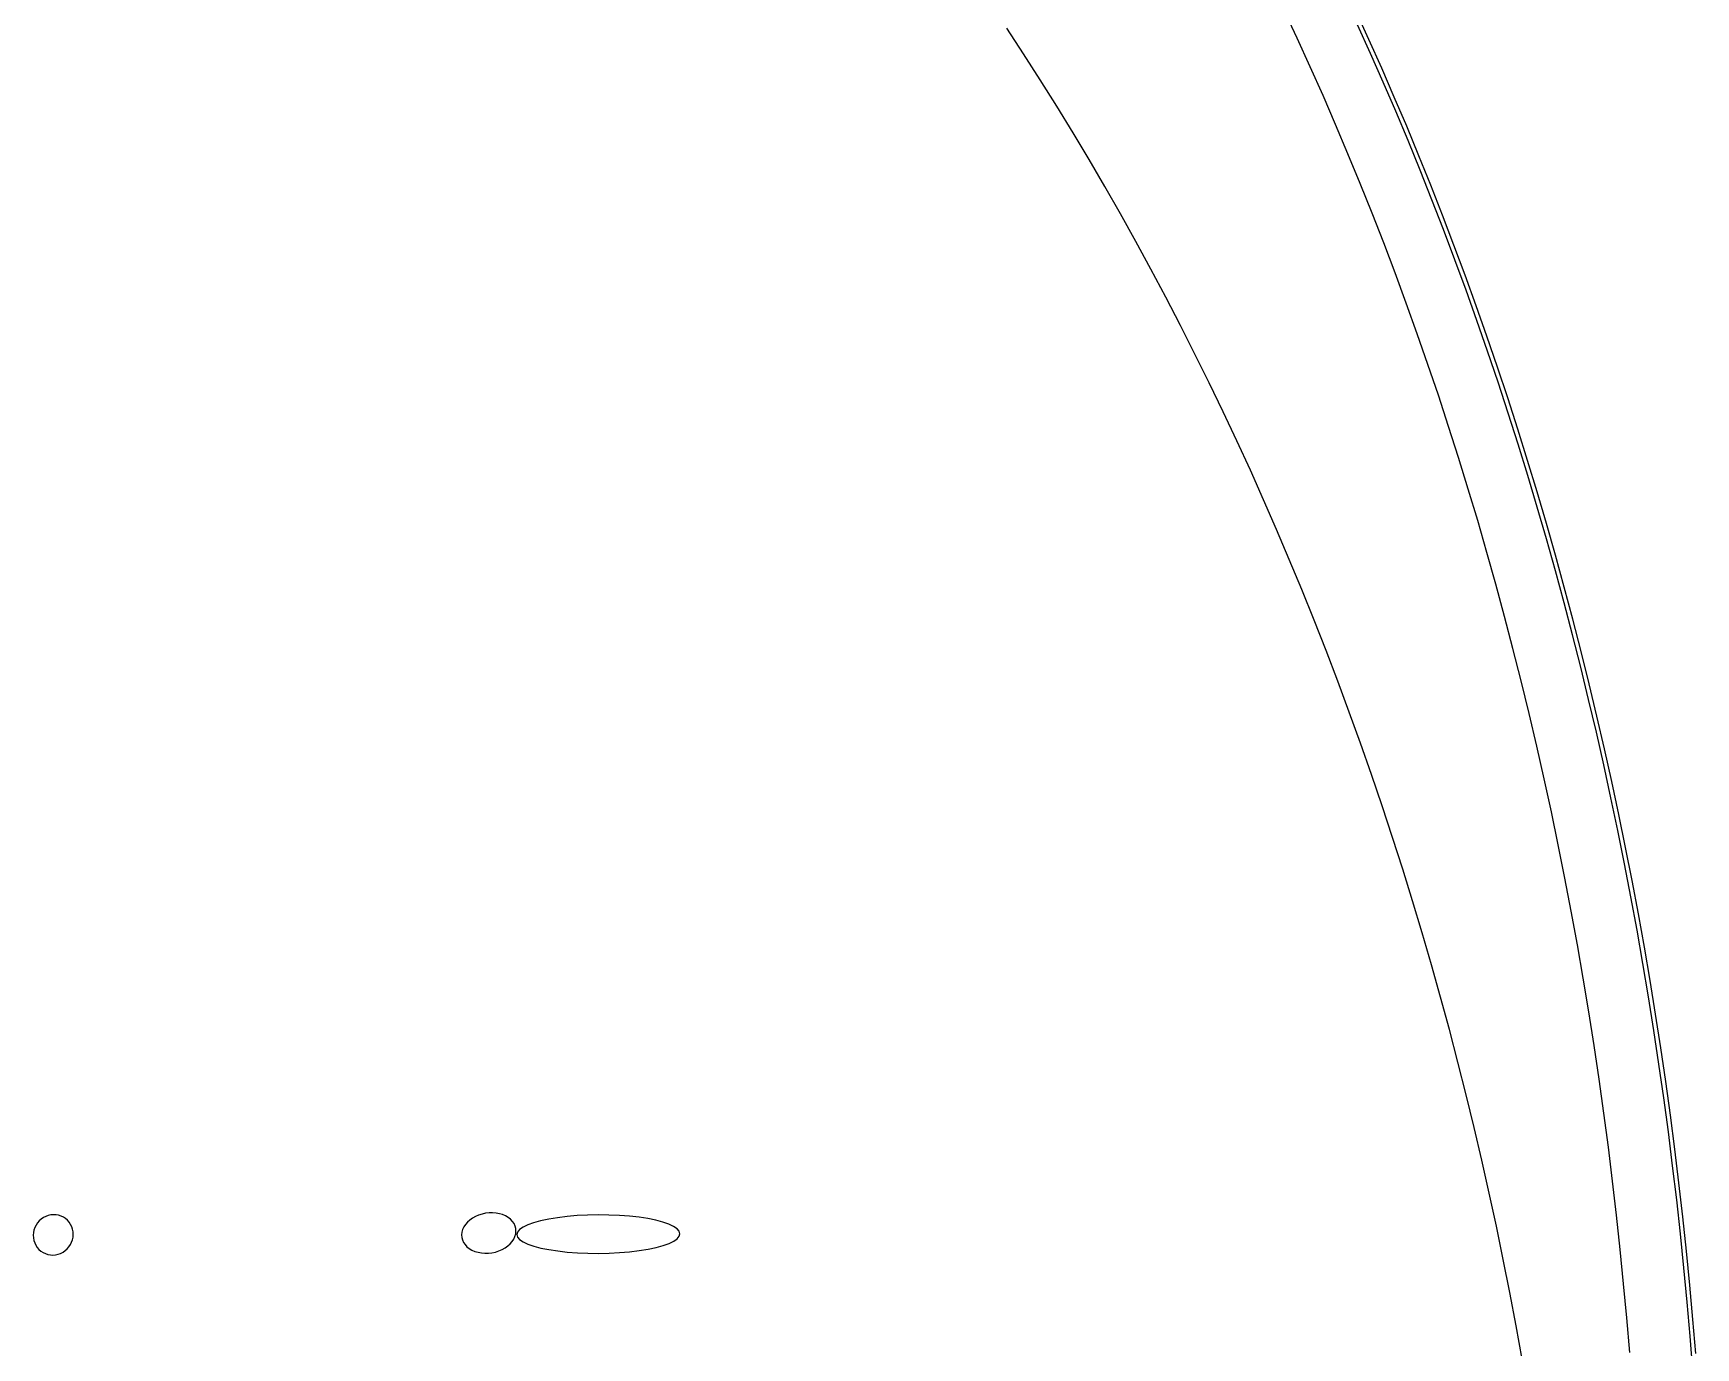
# Model space of a CAD drawing. Extents: x -1 to 217, y -22 to 302.
# Drawn here: x 125.8 to 216.4, y 158.7 to 230.2 of the extents above; entities that cross this region are included whole.
import ezdxf

# ---------------------------------------------------------------- set-up
doc = ezdxf.new("R2010")
doc.units = 0

msp = doc.modelspace()

# ---------------------------------------------------------------- linework, layer by layer
at = {"layer": 'ELLIPSES'}
for p, q in [((194.667, 229.967), (193.944, 231.508)), ((198.569, 229.905), (197.858, 231.458)), ((179.774, 229.112), (178.854, 230.513)), ((195.377, 228.412), (194.667, 229.967)), ((198.658, 229.145), (197.951, 230.703)), ((180.681, 227.696), (179.774, 229.112)), ((199.269, 228.341), (198.569, 229.905)), ((199.352, 227.574), (198.658, 229.145)), ((196.075, 226.845), (195.377, 228.412)), ((199.956, 226.764), (199.269, 228.341)), ((181.578, 226.266), (180.681, 227.696)), ((200.034, 225.992), (199.352, 227.574)), ((196.761, 225.265), (196.075, 226.845)), ((200.631, 225.175), (199.956, 226.764)), ((182.462, 224.821), (181.578, 226.266)), ((200.704, 224.398), (200.034, 225.992)), ((183.335, 223.363), (182.462, 224.821)), ((197.433, 223.673), (196.761, 225.265)), ((201.293, 223.575), (200.631, 225.175)), ((198.094, 222.07), (197.433, 223.673)), ((201.361, 222.793), (200.704, 224.398)), ((184.196, 221.89), (183.335, 223.363)), ((201.943, 221.964), (201.293, 223.575)), ((202.006, 221.176), (201.361, 222.793)), ((185.044, 220.404), (184.196, 221.89)), ((198.741, 220.454), (198.094, 222.07)), ((202.58, 220.342), (201.943, 221.964)), ((202.638, 219.549), (202.006, 221.176)), ((185.881, 218.905), (185.044, 220.404)), ((199.376, 218.828), (198.741, 220.454)), ((203.204, 218.709), (202.58, 220.342)), ((203.257, 217.911), (202.638, 219.549)), ((186.705, 217.392), (185.881, 218.905)), ((199.998, 217.19), (199.376, 218.828)), ((203.816, 217.065), (203.204, 218.709)), ((187.517, 215.867), (186.705, 217.392)), ((203.863, 216.262), (203.257, 217.911)), ((200.606, 215.541), (199.998, 217.19)), ((204.415, 215.411), (203.816, 217.065)), ((188.316, 214.329), (187.517, 215.867)), ((201.202, 213.881), (200.606, 215.541)), ((204.456, 214.603), (203.863, 216.262)), ((205, 213.746), (204.415, 215.411)), ((205.036, 212.933), (204.456, 214.603)), ((189.102, 212.778), (188.316, 214.329)), ((201.784, 212.211), (201.202, 213.881)), ((205.573, 212.072), (205, 213.746)), ((189.875, 211.215), (189.102, 212.778)), ((205.603, 211.254), (205.036, 212.933)), ((202.353, 210.531), (201.784, 212.211)), ((206.132, 210.388), (205.573, 212.072)), ((190.636, 209.64), (189.875, 211.215)), ((206.157, 209.565), (205.603, 211.254)), ((202.909, 208.84), (202.353, 210.531)), ((206.679, 208.694), (206.132, 210.388)), ((191.383, 208.053), (190.636, 209.64)), ((206.698, 207.867), (206.157, 209.565)), ((203.451, 207.14), (202.909, 208.84)), ((207.212, 206.991), (206.679, 208.694)), ((192.117, 206.455), (191.383, 208.053)), ((207.225, 206.159), (206.698, 207.867)), ((192.838, 204.845), (192.117, 206.455)), ((203.98, 205.43), (203.451, 207.14)), ((207.732, 205.279), (207.212, 206.991)), ((207.739, 204.443), (207.225, 206.159)), ((193.545, 203.225), (192.838, 204.845)), ((204.495, 203.711), (203.98, 205.43)), ((208.238, 203.559), (207.732, 205.279)), ((204.996, 201.982), (204.495, 203.711)), ((208.239, 202.718), (207.739, 204.443)), ((194.239, 201.594), (193.545, 203.225)), ((208.731, 201.829), (208.238, 203.559)), ((205.484, 200.245), (204.996, 201.982)), ((208.726, 200.984), (208.239, 202.718)), ((194.919, 199.952), (194.239, 201.594)), ((209.2, 199.242), (208.726, 200.984)), ((209.21, 200.092), (208.731, 201.829)), ((205.957, 198.5), (205.484, 200.245)), ((209.676, 198.346), (209.21, 200.092)), ((195.586, 198.3), (194.919, 199.952)), ((209.659, 197.492), (209.2, 199.242)), ((196.238, 196.637), (195.586, 198.3)), ((206.417, 196.746), (205.957, 198.5)), ((210.128, 196.592), (209.676, 198.346)), ((210.105, 195.734), (209.659, 197.492)), ((196.877, 194.965), (196.238, 196.637)), ((206.863, 194.984), (206.417, 196.746)), ((210.566, 194.831), (210.128, 196.592)), ((210.537, 193.969), (210.105, 195.734)), ((197.502, 193.284), (196.877, 194.965)), ((207.295, 193.214), (206.863, 194.984)), ((210.99, 193.062), (210.566, 194.831)), ((210.956, 192.196), (210.537, 193.969)), ((198.112, 191.593), (197.502, 193.284)), ((207.713, 191.436), (207.295, 193.214)), ((211.401, 191.286), (210.99, 193.062)), ((211.36, 190.416), (210.956, 192.196)), ((198.709, 189.894), (198.112, 191.593)), ((208.117, 189.652), (207.713, 191.436)), ((211.797, 189.503), (211.401, 191.286)), ((211.751, 188.629), (211.36, 190.416)), ((199.291, 188.185), (198.709, 189.894)), ((208.506, 187.86), (208.117, 189.652)), ((212.18, 187.714), (211.797, 189.503)), ((212.127, 186.836), (211.751, 188.629)), ((199.858, 186.468), (199.291, 188.185)), ((208.882, 186.061), (208.506, 187.86)), ((212.549, 185.918), (212.18, 187.714)), ((212.489, 185.036), (212.127, 186.836)), ((200.411, 184.743), (199.858, 186.468)), ((209.243, 184.256), (208.882, 186.061)), ((212.903, 184.115), (212.549, 185.918)), ((200.95, 183.01), (200.411, 184.743)), ((212.838, 183.231), (212.489, 185.036)), ((209.589, 182.444), (209.243, 184.256)), ((213.244, 182.307), (212.903, 184.115)), ((201.474, 181.269), (200.95, 183.01)), ((213.172, 181.419), (212.838, 183.231)), ((209.921, 180.626), (209.589, 182.444)), ((213.57, 180.493), (213.244, 182.307)), ((201.983, 179.521), (201.474, 181.269)), ((213.492, 179.602), (213.172, 181.419)), ((210.239, 178.803), (209.921, 180.626)), ((213.882, 178.674), (213.57, 180.493)), ((202.477, 177.765), (201.983, 179.521)), ((213.797, 177.779), (213.492, 179.602)), ((210.543, 176.974), (210.239, 178.803)), ((214.18, 176.849), (213.882, 178.674)), ((202.957, 176.003), (202.477, 177.765)), ((214.089, 175.951), (213.797, 177.779)), ((210.831, 175.14), (210.543, 176.974)), ((214.464, 175.019), (214.18, 176.849)), ((203.421, 174.234), (202.957, 176.003)), ((214.366, 174.118), (214.089, 175.951)), ((211.106, 173.3), (210.831, 175.14)), ((214.733, 173.185), (214.464, 175.019)), ((203.871, 172.458), (203.421, 174.234)), ((214.628, 172.281), (214.366, 174.118)), ((211.365, 171.456), (211.106, 173.3)), ((214.988, 171.346), (214.733, 173.185)), ((204.305, 170.677), (203.871, 172.458)), ((214.877, 170.439), (214.628, 172.281)), ((211.61, 169.608), (211.365, 171.456)), ((215.229, 169.503), (214.988, 171.346)), ((204.724, 168.89), (204.305, 170.677)), ((215.11, 168.593), (214.877, 170.439)), ((211.84, 167.755), (211.61, 169.608)), ((215.455, 167.655), (215.229, 169.503)), ((205.128, 167.097), (204.724, 168.89)), ((215.33, 166.744), (215.11, 168.593)), ((212.056, 165.898), (211.84, 167.755)), ((215.667, 165.804), (215.455, 167.655)), ((205.517, 165.299), (205.128, 167.097)), ((215.535, 164.89), (215.33, 166.744)), ((126.283, 165.688), (126.175, 165.591)), ((126.402, 165.77), (126.283, 165.688)), ((126.531, 165.836), (126.402, 165.77)), ((126.666, 165.885), (126.531, 165.836)), ((126.806, 165.916), (126.666, 165.885)), ((126.948, 165.928), (126.806, 165.916)), ((127.09, 165.921), (126.948, 165.928)), ((127.229, 165.896), (127.09, 165.921)), ((127.364, 165.853), (127.229, 165.896)), ((127.49, 165.792), (127.364, 165.853)), ((127.608, 165.714), (127.49, 165.792)), ((127.714, 165.622), (127.608, 165.714)), ((149.762, 165.742), (149.615, 165.638)), ((149.924, 165.832), (149.762, 165.742)), ((150.099, 165.907), (149.924, 165.832)), ((150.283, 165.966), (150.099, 165.907)), ((150.474, 166.006), (150.283, 165.966)), ((150.667, 166.028), (150.474, 166.006)), ((150.861, 166.032), (150.667, 166.028)), ((151.05, 166.016), (150.861, 166.032)), ((151.233, 165.982), (151.05, 166.016)), ((151.406, 165.93), (151.233, 165.982)), ((151.565, 165.861), (151.406, 165.93)), ((151.71, 165.776), (151.565, 165.861)), ((151.836, 165.677), (151.71, 165.776)), ((151.941, 165.564), (151.836, 165.677)), ((153.911, 165.688), (153.475, 165.595)), ((154.393, 165.766), (153.911, 165.688)), ((154.914, 165.829), (154.393, 165.766)), ((155.464, 165.876), (154.914, 165.829)), ((156.033, 165.905), (155.464, 165.876)), ((156.613, 165.917), (156.033, 165.905)), ((157.192, 165.91), (156.613, 165.917)), ((157.762, 165.886), (157.192, 165.91)), ((158.312, 165.845), (157.762, 165.886)), ((158.833, 165.787), (158.312, 165.845)), ((159.316, 165.713), (158.833, 165.787)), ((159.753, 165.625), (159.316, 165.713)), ((212.256, 164.037), (212.056, 165.898)), ((215.864, 163.95), (215.667, 165.804)), ((125.858, 164.952), (125.847, 164.808)), ((125.847, 164.808), (125.855, 164.665)), ((125.888, 165.093), (125.858, 164.952)), ((125.935, 165.23), (125.888, 165.093)), ((125.999, 165.36), (125.935, 165.23)), ((126.08, 165.481), (125.999, 165.36)), ((126.175, 165.591), (126.08, 165.481)), ((127.806, 165.516), (127.714, 165.622)), ((127.884, 165.398), (127.806, 165.516)), ((127.945, 165.271), (127.884, 165.398)), ((127.99, 165.136), (127.945, 165.271)), ((128.016, 164.995), (127.99, 165.136)), ((128.012, 164.709), (128.023, 164.852)), ((128.023, 164.852), (128.016, 164.995)), ((149.183, 164.978), (149.168, 164.833)), ((149.168, 164.833), (149.179, 164.691)), ((149.223, 165.121), (149.183, 164.978)), ((149.288, 165.261), (149.223, 165.121)), ((149.376, 165.395), (149.288, 165.261)), ((149.485, 165.522), (149.376, 165.395)), ((149.615, 165.638), (149.485, 165.522)), ((152.025, 165.441), (151.941, 165.564)), ((152.085, 165.31), (152.025, 165.441)), ((152.076, 164.742), (152.116, 164.885)), ((152.12, 165.171), (152.085, 165.31)), ((152.116, 164.885), (152.131, 165.029)), ((152.131, 165.029), (152.12, 165.171)), ((152.215, 164.986), (152.178, 164.849)), ((152.178, 164.849), (152.217, 164.713)), ((152.328, 165.121), (152.215, 164.986)), ((152.514, 165.251), (152.328, 165.121)), ((152.77, 165.375), (152.514, 165.251)), ((153.092, 165.491), (152.77, 165.375)), ((153.475, 165.595), (153.092, 165.491)), ((160.136, 165.524), (159.753, 165.625)), ((160.46, 165.412), (160.136, 165.524)), ((160.717, 165.29), (160.46, 165.412)), ((160.904, 165.161), (160.717, 165.29)), ((161.018, 165.028), (160.904, 165.161)), ((160.907, 164.62), (161.02, 164.754)), ((161.057, 164.891), (161.018, 165.028)), ((161.02, 164.754), (161.057, 164.891)), ((205.89, 163.495), (205.517, 165.299)), ((215.725, 163.033), (215.535, 164.89)), ((125.855, 164.665), (125.881, 164.525)), ((125.881, 164.525), (125.925, 164.39)), ((125.925, 164.39), (125.987, 164.262)), ((125.987, 164.262), (126.064, 164.145)), ((126.064, 164.145), (126.157, 164.039)), ((126.157, 164.039), (126.263, 163.946)), ((126.263, 163.946), (126.38, 163.869)), ((126.38, 163.869), (126.507, 163.808)), ((127.34, 163.825), (127.468, 163.891)), ((127.468, 163.891), (127.587, 163.973)), ((127.587, 163.973), (127.696, 164.07)), ((127.696, 164.07), (127.791, 164.18)), ((127.791, 164.18), (127.871, 164.301)), ((127.871, 164.301), (127.936, 164.431)), ((127.936, 164.431), (127.983, 164.567)), ((127.983, 164.567), (128.012, 164.709)), ((149.179, 164.691), (149.214, 164.553)), ((149.214, 164.553), (149.274, 164.421)), ((149.274, 164.421), (149.358, 164.298)), ((149.358, 164.298), (149.463, 164.186)), ((149.463, 164.186), (149.589, 164.086)), ((149.589, 164.086), (149.733, 164.001)), ((149.733, 164.001), (149.893, 163.932)), ((149.893, 163.932), (150.066, 163.88)), ((150.066, 163.88), (150.249, 163.846)), ((150.249, 163.846), (150.438, 163.831)), ((150.631, 163.834), (150.825, 163.856)), ((150.825, 163.856), (151.015, 163.897)), ((151.015, 163.897), (151.2, 163.955)), ((151.2, 163.955), (151.374, 164.03)), ((151.374, 164.03), (151.537, 164.12)), ((151.537, 164.12), (151.684, 164.225)), ((151.684, 164.225), (151.814, 164.341)), ((151.814, 164.341), (151.923, 164.467)), ((151.923, 164.467), (152.011, 164.602)), ((152.011, 164.602), (152.076, 164.742)), ((152.217, 164.713), (152.331, 164.579)), ((152.331, 164.579), (152.518, 164.45)), ((152.518, 164.45), (152.775, 164.329)), ((152.775, 164.329), (153.098, 164.216)), ((153.098, 164.216), (153.482, 164.115)), ((153.482, 164.115), (153.919, 164.027)), ((153.919, 164.027), (154.402, 163.953)), ((154.402, 163.953), (154.923, 163.895)), ((154.923, 163.895), (155.473, 163.854)), ((155.473, 163.854), (156.043, 163.83)), ((157.202, 163.835), (157.771, 163.865)), ((157.771, 163.865), (158.321, 163.911)), ((158.321, 163.911), (158.841, 163.974)), ((158.841, 163.974), (159.324, 164.053)), ((159.324, 164.053), (159.76, 164.145)), ((159.76, 164.145), (160.143, 164.25)), ((160.143, 164.25), (160.465, 164.365)), ((160.465, 164.365), (160.721, 164.489)), ((160.721, 164.489), (160.907, 164.62)), ((212.442, 162.173), (212.256, 164.037)), ((216.046, 162.092), (215.864, 163.95)), ((126.507, 163.808), (126.641, 163.764)), ((126.641, 163.764), (126.781, 163.739)), ((126.781, 163.739), (126.922, 163.733)), ((126.922, 163.733), (127.065, 163.745)), ((127.065, 163.745), (127.204, 163.776)), ((127.204, 163.776), (127.34, 163.825)), ((150.438, 163.831), (150.631, 163.834)), ((156.043, 163.83), (156.622, 163.824)), ((156.622, 163.824), (157.202, 163.835)), ((206.248, 161.688), (205.89, 163.495)), ((215.901, 161.173), (215.725, 163.033)), ((212.614, 160.306), (212.442, 162.173)), ((216.215, 160.231), (216.046, 162.092)), ((206.59, 159.875), (206.248, 161.688)), ((216.062, 159.31), (215.901, 161.173)), ((212.77, 158.436), (212.614, 160.306)), ((216.368, 158.368), (216.215, 160.231)), ((206.917, 158.059), (206.59, 159.875)), ((216.209, 157.445), (216.062, 159.31))]:
    msp.add_line(p, q, dxfattribs=at)

doc.saveas('drawing.dxf')
